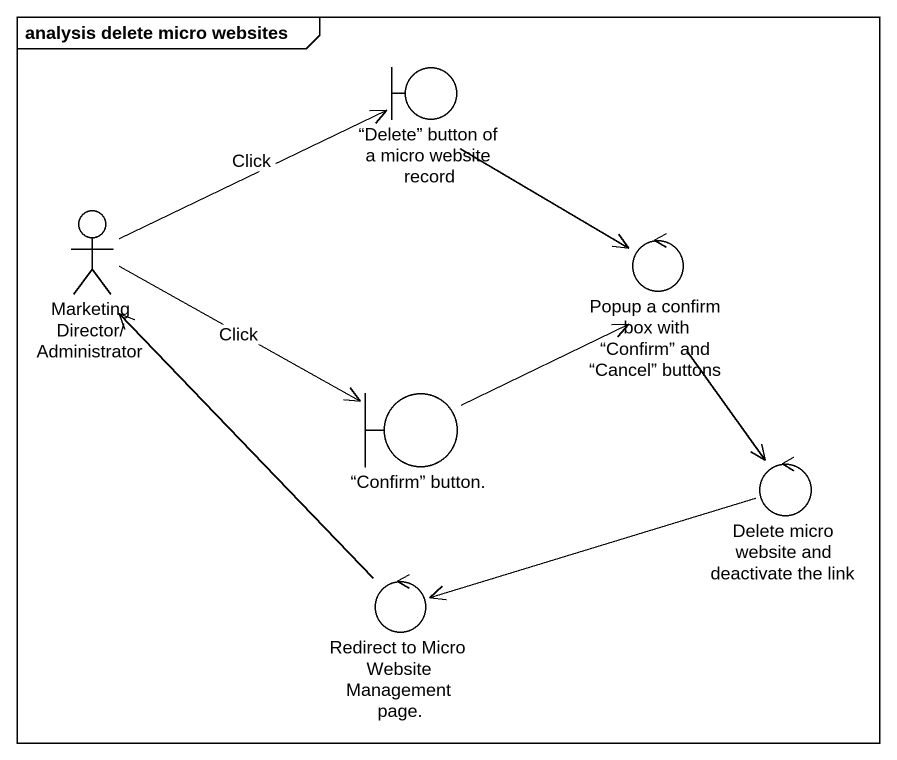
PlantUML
@startuml
mainframe analysis delete micro websites
boundary "“Delete” button of a micro website record" as Delete_button_of_a_micro
actor "Marketing Director/Administrator" as Marketing_Director
control "Popup a confirm box with “Confirm” and “Cancel” buttons" as Popup_a_confirm_box_with
boundary "“Confirm” button." as Confirm_button
control "Delete micro website and deactivate the link" as Delete_micro_website_and
control "Redirect to Micro Website Management page." as Redirect_to_Micro_Website
Delete_button_of_a_micro --> Popup_a_confirm_box_with
Marketing_Director -right-> Delete_button_of_a_micro : Click
Marketing_Director -right-> Confirm_button : Click
Popup_a_confirm_box_with --> Delete_micro_website_and
Confirm_button -right-> Popup_a_confirm_box_with
Delete_micro_website_and -left-> Redirect_to_Micro_Website
Redirect_to_Micro_Website -up-> Marketing_Director
@enduml
